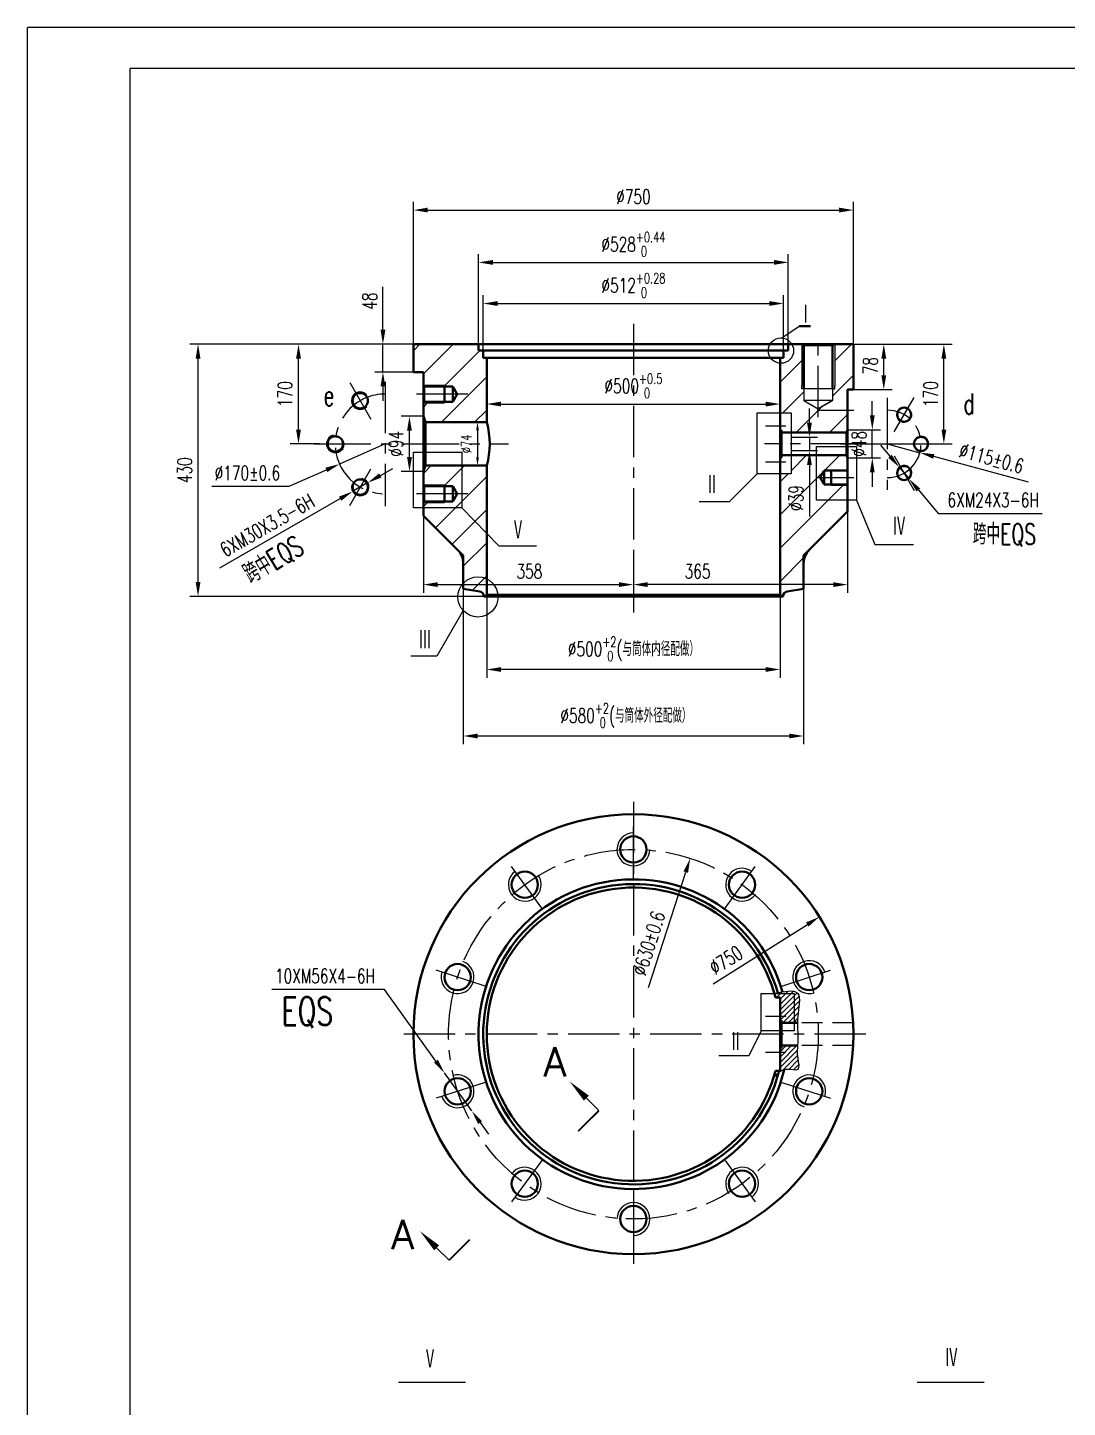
# Model space of a CAD drawing. Header units: millimetres. Extents: x -18 to 277, y -7 to 409.
# Drawn here: x -17.5 to 159.7, y 173.6 to 408.8 of the extents above; entities that cross this region are included whole.
import ezdxf
from ezdxf.enums import TextEntityAlignment as Align

# ---------------------------------------------------------------- set-up
doc = ezdxf.new("R2010")
doc.units = ezdxf.units.MM
doc.header["$LTSCALE"] = 7.000002
doc.linetypes.add('CENTER', pattern=[2, 1.25, -0.25, 0.25, -0.25])
doc.linetypes.add('DASHED', pattern=[0.75, 0.5, -0.25])
doc.layers.get('0').update_dxf_attribs({"lineweight": 40})
doc.layers.get('Defpoints').update_dxf_attribs({"lineweight": 40})
for name, color, linetype in [('11', 3, 'Continuous'), ('1轮廓实线层', 7, 'Continuous'), ('2细线层', 4, 'Continuous'), ('3中心线层', 1, 'CENTER'), ('4虚线层', 6, 'DASHED'), ('5剖面线层', 2, 'Continuous'), ('6', 3, 'Continuous'), ('6文字层', 3, 'Continuous'), ('7标注层', 4, 'Continuous'), ('8符号标注层', 4, 'Continuous'), ('图框层', 7, 'Continuous')]:
    doc.layers.add(name, color=color, linetype=linetype)
doc.styles.add('PC_TEXTSTYLE', font='romans.shx', dxfattribs={"width": 0.8, "bigfont": 'hzfs.shx'})
doc.styles.get("Standard").update_dxf_attribs({"font": 'txt.shx', "bigfont": 'hzfsdxt.shx'})
doc.styles.add('TH_GBDIM', font='romans.shx', dxfattribs={"width": 0.7, "bigfont": 'gbcbig.shx'})
doc.dimstyles.new('TH_GBDIM', dxfattribs={"dimscale": 0.7, "dimtxt": 3.5, "dimasz": 3.5, "dimexe": 2, "dimexo": 0, "dimgap": 1.5, "dimtad": 1, "dimlfac": 1, "dimdsep": 46, "dimtxsty": 'TH_GBDIM', "dimcen": 0, "dimclrd": 130, "dimclre": 130, "dimclrt": 3, "dimadec": 0, "dimazin": 2, "dimtfac": 0.714286, "dimtmove": 0, "dimatfit": 3, "dimfxl": 0, "dimtolj": 1, "dimtzin": 0, "dimlwd": -1, "dimlwe": -1, "dimarcsym": 0})

# ---------------------------------------------------------------- blocks, each defined once
blk = doc.blocks.new('*D120')
at = {"layer": '2细线层', "color": 130}
for p, q in [((115.75, 341.43), (115.75, 343.88)), ((112.69, 338.98), (117.15, 338.98)), ((115.75, 338.98), (115.75, 336.68)), ((112.69, 336.68), (117.15, 336.68)), ((115.75, 334.23), (115.75, 325.43))]:
    blk.add_line(p, q, dxfattribs=at)
for points in [[(115.34, 341.43), (116.16, 341.43), (115.75, 338.98)], [(115.34, 334.23), (116.16, 334.23), (115.75, 336.68)]]:
    blk.add_solid(points, dxfattribs=at)
at = {"layer": 'Defpoints', "color": 0}
for p in [(112.69, 338.98), (115.75, 338.98), (112.69, 336.68)]:
    blk.add_point(p, dxfattribs=at)
at = {"layer": '2细线层', "color": 3, "insert": (113.48, 328.61), "char_height": 2.45, "attachment_point": 5, "rotation": 90, "style": 'TH_GBDIM'}
blk.add_mtext('\\A1;%%c39{}{}', dxfattribs=at)
blk = doc.blocks.new('*D121')
at = {"layer": '2细线层', "color": 130}
for p, q in [((60.75, 344.63), (60.75, 343.22)), ((63.2, 344.62), (108.3, 344.62)), ((110.75, 344.63), (110.75, 343.22))]:
    blk.add_line(p, q, dxfattribs=at)
for points in [[(63.2, 345.03), (63.2, 344.21), (60.75, 344.62)], [(108.3, 345.03), (108.3, 344.21), (110.75, 344.62)]]:
    blk.add_solid(points, dxfattribs=at)
at = {"layer": 'Defpoints', "color": 0}
for p in [(60.75, 344.63), (110.75, 344.63), (110.75, 344.62)]:
    blk.add_point(p, dxfattribs=at)
at = {"layer": '2细线层', "color": 3, "insert": (85.75, 347.71), "char_height": 2.45, "attachment_point": 5, "style": 'TH_GBDIM'}
blk.add_mtext('\\A1;%%c500{\\H0.7143x;\\S+0.5^  0;}', dxfattribs=at)
blk = doc.blocks.new('*D122')
at = {"layer": '2细线层', "color": 130}
for p, q in [((48.25, 354.83), (10.15, 354.83)), ((11.55, 314.28), (11.55, 352.38)), ((60.75, 311.83), (10.15, 311.83))]:
    blk.add_line(p, q, dxfattribs=at)
for points in [[(11.14, 352.38), (11.96, 352.38), (11.55, 354.83)], [(11.14, 314.28), (11.96, 314.28), (11.55, 311.83)]]:
    blk.add_solid(points, dxfattribs=at)
at = {"layer": 'Defpoints', "color": 0}
for p in [(11.55, 354.83), (48.25, 354.83), (60.75, 311.83)]:
    blk.add_point(p, dxfattribs=at)
at = {"layer": '2细线层', "color": 3, "insert": (9.28, 333.33), "char_height": 2.45, "attachment_point": 5, "rotation": 90, "style": 'TH_GBDIM'}
blk.add_mtext('\\A1;430', dxfattribs=at)
blk = doc.blocks.new('*D123')
at = {"layer": '2细线层', "color": 130}
blk.add_line((88.33, 245.18), (94.67, 264.84), dxfattribs=at)
blk.add_solid([(94.29, 264.96), (95.06, 264.71), (95.43, 267.17)], dxfattribs=at)
at = {"layer": 'Defpoints', "color": 0}
for p in [(95.43, 267.17), (76.07, 207.21)]:
    blk.add_point(p, dxfattribs=at)
at = {"layer": '2细线层', "color": 3, "insert": (88.36, 252.67), "char_height": 2.45, "attachment_point": 5, "rotation": 72.1098, "style": 'TH_GBDIM'}
blk.add_mtext('\\A1;∅630%%P0.6{}{}', dxfattribs=at)
blk = doc.blocks.new('*D124')
at = {"layer": '2细线层', "color": 130}
blk.add_line((99.32, 245.76), (115.39, 255.9), dxfattribs=at)
blk.add_solid([(115.17, 256.25), (115.61, 255.56), (117.46, 257.21)], dxfattribs=at)
at = {"layer": 'Defpoints', "color": 0}
for p in [(117.46, 257.21), (54.04, 217.17)]:
    blk.add_point(p, dxfattribs=at)
at = {"layer": '2细线层', "color": 3, "insert": (101.51, 249.83), "char_height": 2.45, "attachment_point": 5, "rotation": 32.2659, "style": 'TH_GBDIM'}
blk.add_mtext('\\A1;∅750{}{}', dxfattribs=at)
blk = doc.blocks.new('*D125')
at = {"layer": '7标注层', "color": 130}
for p, q in [((56.31, 341.53), (60.58, 341.53)), ((59.18, 340.13), (59.18, 335.53)), ((56.31, 334.13), (60.58, 334.13))]:
    blk.add_line(p, q, dxfattribs=at)
for points in [[(58.94, 340.13), (59.41, 340.13), (59.18, 341.53)], [(58.94, 335.53), (59.41, 335.53), (59.18, 334.13)]]:
    blk.add_solid(points, dxfattribs=at)
at = {"layer": 'Defpoints', "color": 0}
for p in [(56.31, 341.53), (56.31, 334.13), (59.18, 334.13)]:
    blk.add_point(p, dxfattribs=at)
at = {"layer": '7标注层', "color": 3, "insert": (57.25, 337.83), "char_height": 1.75, "attachment_point": 5, "rotation": 90, "style": 'TH_GBDIM'}
blk.add_mtext('\\A1;%%c74{}{}', dxfattribs=at)
blk = doc.blocks.new('*D126')
at = {"layer": '2细线层', "color": 130}
for p, q in [((33.05, 354.83), (27.27, 354.83)), ((28.67, 340.28), (28.67, 352.38)), ((32.25, 337.83), (27.27, 337.83))]:
    blk.add_line(p, q, dxfattribs=at)
for points in [[(28.26, 352.38), (29.08, 352.38), (28.67, 354.83)], [(28.26, 340.28), (29.08, 340.28), (28.67, 337.83)]]:
    blk.add_solid(points, dxfattribs=at)
at = {"layer": 'Defpoints', "color": 0}
for p in [(28.67, 354.83), (33.05, 354.83), (32.25, 337.83)]:
    blk.add_point(p, dxfattribs=at)
at = {"layer": '2细线层', "color": 3, "insert": (26.39, 346.33), "char_height": 2.45, "attachment_point": 5, "rotation": 90, "style": 'TH_GBDIM'}
blk.add_mtext('\\A1;170', dxfattribs=at)
blk = doc.blocks.new('*D127')
at = {"layer": '2细线层', "color": 130}
for p, q in [((123.25, 354.83), (140.06, 354.83)), ((138.66, 340.28), (138.66, 352.38)), ((135.06, 337.83), (140.06, 337.83))]:
    blk.add_line(p, q, dxfattribs=at)
for points in [[(138.25, 352.38), (139.07, 352.38), (138.66, 354.83)], [(138.25, 340.28), (139.07, 340.28), (138.66, 337.83)]]:
    blk.add_solid(points, dxfattribs=at)
at = {"layer": 'Defpoints', "color": 0}
for p in [(123.25, 354.83), (138.66, 354.83), (135.06, 337.83)]:
    blk.add_point(p, dxfattribs=at)
at = {"layer": '2细线层', "color": 3, "insert": (136.39, 346.33), "char_height": 2.45, "attachment_point": 5, "rotation": 90, "style": 'TH_GBDIM'}
blk.add_mtext('\\A1;170', dxfattribs=at)
blk = doc.blocks.new('*D128')
at = {"layer": '2细线层', "color": 130}
for p, q in [((60.75, 312.09), (60.75, 297.97)), ((110.75, 311.83), (110.75, 297.97)), ((108.3, 299.37), (63.2, 299.37))]:
    blk.add_line(p, q, dxfattribs=at)
for points in [[(63.2, 299.78), (63.2, 298.96), (60.75, 299.37)], [(108.3, 299.78), (108.3, 298.96), (110.75, 299.37)]]:
    blk.add_solid(points, dxfattribs=at)
at = {"layer": 'Defpoints', "color": 0}
for p in [(60.75, 312.09), (110.75, 311.83), (60.75, 299.37)]:
    blk.add_point(p, dxfattribs=at)
at = {"layer": '2细线层', "color": 3, "insert": (85.75, 302.87), "char_height": 2.45, "attachment_point": 5, "style": 'TH_GBDIM'}
blk.add_mtext('\\A1;%%c500{}{\\H0.7143x;\\S+2^  0;}(与筒体内径配做）', dxfattribs=at)
blk = doc.blocks.new('*D129')
at = {"layer": '2细线层', "color": 130}
for p, q in [((56.75, 313.14), (56.75, 286.63)), ((114.75, 314.08), (114.75, 286.63)), ((112.3, 288.03), (59.2, 288.03))]:
    blk.add_line(p, q, dxfattribs=at)
for points in [[(59.2, 288.44), (59.2, 287.62), (56.75, 288.03)], [(112.3, 288.44), (112.3, 287.62), (114.75, 288.03)]]:
    blk.add_solid(points, dxfattribs=at)
at = {"layer": 'Defpoints', "color": 0}
for p in [(56.75, 313.14), (114.75, 314.08), (56.75, 288.03)]:
    blk.add_point(p, dxfattribs=at)
at = {"layer": '2细线层', "color": 3, "insert": (84.47, 291.52), "char_height": 2.45, "attachment_point": 5, "style": 'TH_GBDIM'}
blk.add_mtext('\\A1;%%c580{\\H0.71x;\\S+2^  0;}(与筒体外径配做）', dxfattribs=at)
blk = doc.blocks.new('*D130')
at = {"layer": '7标注层', "color": 130}
for p, q in [((43.3, 244.84), (24.12, 244.84)), ((52.1, 232.6), (43.3, 244.84)), ((58.2, 224.11), (53.53, 230.61)), ((59.63, 222.13), (61.06, 220.14))]:
    blk.add_line(p, q, dxfattribs=at)
for points in [[(52.43, 232.84), (51.76, 232.36), (53.53, 230.61)], [(59.96, 222.36), (59.29, 221.89), (58.2, 224.11)]]:
    blk.add_solid(points, dxfattribs=at)
at = {"layer": 'Defpoints', "color": 0}
for p in [(53.53, 230.61), (58.2, 224.11)]:
    blk.add_point(p, dxfattribs=at)
at = {"layer": '7标注层', "color": 3, "insert": (33.19, 247.11), "char_height": 2.45, "attachment_point": 5, "style": 'TH_GBDIM'}
blk.add_mtext('\\A1;10XM56X4-6H{}{}', dxfattribs=at)
blk = doc.blocks.new('*D147')
at = {"layer": '2细线层', "color": 130}
for p, q in [((60.15, 353.73), (60.15, 363.16)), ((111.35, 353.73), (111.35, 363.16)), ((62.6, 361.76), (108.9, 361.76))]:
    blk.add_line(p, q, dxfattribs=at)
for points in [[(62.6, 362.17), (62.6, 361.35), (60.15, 361.76)], [(108.9, 362.17), (108.9, 361.35), (111.35, 361.76)]]:
    blk.add_solid(points, dxfattribs=at)
at = {"layer": 'Defpoints', "color": 0}
for p in [(111.35, 361.76), (60.15, 353.73), (111.35, 353.73)]:
    blk.add_point(p, dxfattribs=at)
at = {"layer": '2细线层', "color": 3, "insert": (85.75, 364.85), "char_height": 2.45, "attachment_point": 5, "style": 'TH_GBDIM'}
blk.add_mtext('\\A1;\\A1;%%c512{\\H0.7143x;\\S+0.28^  0;}', dxfattribs=at)
blk = doc.blocks.new('*D148')
at = {"layer": '2细线层', "color": 130}
for p, q in [((59.35, 354.83), (59.35, 370.17)), ((112.15, 354.83), (112.15, 370.17)), ((61.8, 368.77), (109.7, 368.77))]:
    blk.add_line(p, q, dxfattribs=at)
for points in [[(61.8, 369.18), (61.8, 368.36), (59.35, 368.77)], [(109.7, 369.18), (109.7, 368.36), (112.15, 368.77)]]:
    blk.add_solid(points, dxfattribs=at)
at = {"layer": 'Defpoints', "color": 0}
for p in [(112.15, 368.77), (59.35, 354.83), (112.15, 354.83)]:
    blk.add_point(p, dxfattribs=at)
at = {"layer": '2细线层', "color": 3, "insert": (85.75, 371.86), "char_height": 2.45, "attachment_point": 5, "style": 'TH_GBDIM'}
blk.add_mtext('\\A1;\\A1;%%c528{\\H0.7143x;\\S+0.44^  0;}', dxfattribs=at)
blk = doc.blocks.new('*D149')
at = {"layer": '2细线层', "color": 130}
for p, q in [((48.25, 354.83), (48.25, 379.09)), ((123.25, 354.83), (123.25, 379.09)), ((50.7, 377.69), (120.8, 377.69))]:
    blk.add_line(p, q, dxfattribs=at)
for points in [[(50.7, 378.1), (50.7, 377.28), (48.25, 377.69)], [(120.8, 378.1), (120.8, 377.28), (123.25, 377.69)]]:
    blk.add_solid(points, dxfattribs=at)
at = {"layer": 'Defpoints', "color": 0}
for p in [(123.25, 377.69), (48.25, 354.83), (123.25, 354.83)]:
    blk.add_point(p, dxfattribs=at)
at = {"layer": '2细线层', "color": 3, "insert": (85.75, 379.97), "char_height": 2.45, "attachment_point": 5, "style": 'TH_GBDIM'}
blk.add_mtext('\\A1;%%c750{}{}', dxfattribs=at)
blk = doc.blocks.new('*D160')
at = {"layer": '7标注层', "color": 130}
for p, q in [((124.56, 354.83), (129.82, 354.83)), ((128.42, 349.53), (128.42, 352.38)), ((123.25, 347.08), (129.82, 347.08))]:
    blk.add_line(p, q, dxfattribs=at)
for points in [[(128.01, 352.38), (128.83, 352.38), (128.42, 354.83)], [(128.01, 349.53), (128.83, 349.53), (128.42, 347.08)]]:
    blk.add_solid(points, dxfattribs=at)
at = {"layer": 'Defpoints', "color": 0}
for p in [(124.56, 354.83), (128.42, 354.83), (123.25, 347.08)]:
    blk.add_point(p, dxfattribs=at)
at = {"layer": '7标注层', "color": 3, "insert": (126.14, 351.16), "char_height": 2.45, "attachment_point": 5, "rotation": 90, "style": 'TH_GBDIM'}
blk.add_mtext('\\A1;78{}{}', dxfattribs=at)
blk = doc.blocks.new('*D161')
at = {"layer": '7标注层', "color": 130}
for p, q in [((126.46, 342.68), (126.46, 345.13)), ((122.25, 340.23), (127.86, 340.23)), ((126.46, 335.43), (126.46, 340.23)), ((122.25, 335.43), (127.86, 335.43)), ((126.46, 332.98), (126.46, 330.53))]:
    blk.add_line(p, q, dxfattribs=at)
for points in [[(126.05, 342.68), (126.86, 342.68), (126.46, 340.23)], [(126.05, 332.98), (126.86, 332.98), (126.46, 335.43)]]:
    blk.add_solid(points, dxfattribs=at)
at = {"layer": 'Defpoints', "color": 0}
for p in [(122.25, 340.23), (126.46, 340.23), (122.25, 335.43)]:
    blk.add_point(p, dxfattribs=at)
at = {"layer": '7标注层', "color": 3, "insert": (124.18, 337.83), "char_height": 2.45, "attachment_point": 5, "rotation": 90, "style": 'TH_GBDIM'}
blk.add_mtext('\\A1;%%c48{}{}', dxfattribs=at)
blk = doc.blocks.new('*D164')
at = {"layer": '7标注层', "color": 130}
for p, q in [((49.95, 342.53), (46.18, 342.53)), ((47.58, 335.58), (47.58, 340.08)), ((49.95, 333.13), (46.18, 333.13))]:
    blk.add_line(p, q, dxfattribs=at)
for points in [[(47.17, 340.08), (47.99, 340.08), (47.58, 342.53)], [(47.17, 335.58), (47.99, 335.58), (47.58, 333.13)]]:
    blk.add_solid(points, dxfattribs=at)
at = {"layer": 'Defpoints', "color": 0}
for p in [(47.58, 342.53), (49.95, 342.53), (49.95, 333.13)]:
    blk.add_point(p, dxfattribs=at)
at = {"layer": '7标注层', "color": 3, "insert": (45.31, 337.83), "char_height": 2.45, "attachment_point": 5, "rotation": 90, "style": 'TH_GBDIM'}
blk.add_mtext('\\A1;%%c94{}{}', dxfattribs=at)
blk = doc.blocks.new('*D167')
at = {"layer": '7标注层', "color": 130}
for p, q in [((43.44, 337.83), (35.67, 334.39)), ((27.09, 330.6), (33.43, 333.4)), ((13.87, 330.6), (27.09, 330.6))]:
    blk.add_line(p, q, dxfattribs=at)
blk.add_solid([(33.26, 333.77), (33.59, 333.03), (35.67, 334.39)], dxfattribs=at)
at = {"layer": 'Defpoints', "color": 0}
for p in [(43.44, 337.83), (35.67, 334.39)]:
    blk.add_point(p, dxfattribs=at)
at = {"layer": '7标注层', "color": 3, "insert": (19.96, 332.87), "char_height": 2.45, "attachment_point": 5, "style": 'TH_GBDIM'}
blk.add_mtext('\\A1;%%c170%%P0.6{}{}', dxfattribs=at)
blk = doc.blocks.new('*D168')
at = {"layer": '7标注层', "color": 130}
for p, q in [((42.62, 332.44), (44.74, 333.66)), ((40.49, 331.22), (37.89, 329.72)), ((15.27, 316.68), (35.77, 328.5))]:
    blk.add_line(p, q, dxfattribs=at)
for points in [[(42.41, 332.8), (42.82, 332.09), (40.49, 331.22)], [(35.57, 328.85), (35.97, 328.14), (37.89, 329.72)]]:
    blk.add_solid(points, dxfattribs=at)
at = {"layer": 'Defpoints', "color": 0}
for p in [(37.89, 329.72), (40.49, 331.22)]:
    blk.add_point(p, dxfattribs=at)
at = {"layer": '7标注层', "color": 3, "insert": (23.32, 323.95), "char_height": 2.45, "attachment_point": 5, "rotation": 29.9563, "style": 'TH_GBDIM'}
blk.add_mtext('\\A1;6XM30X3.5-6H{}{}', dxfattribs=at)
blk = doc.blocks.new('*D169')
at = {"layer": '7标注层', "color": 130}
for p, q in [((129.02, 337.83), (134.57, 336.33)), ((153.07, 331.33), (136.93, 335.69))]:
    blk.add_line(p, q, dxfattribs=at)
blk.add_solid([(137.04, 336.08), (136.83, 335.3), (134.57, 336.33)], dxfattribs=at)
at = {"layer": 'Defpoints', "color": 0}
for p in [(129.02, 337.83), (134.57, 336.33)]:
    blk.add_point(p, dxfattribs=at)
at = {"layer": '7标注层', "color": 3, "insert": (146.78, 335.38), "char_height": 2.45, "attachment_point": 5, "rotation": 344.8674, "style": 'TH_GBDIM'}
blk.add_mtext('\\A1;%%c115%%P0.6{}{}', dxfattribs=at)
blk = doc.blocks.new('*D170')
at = {"layer": '7标注层', "color": 130}
for p, q in [((129.48, 335.72), (127.9, 337.6)), ((131.06, 333.85), (132.73, 331.86)), ((134.31, 329.98), (137.69, 325.96)), ((137.69, 325.96), (155.4, 325.96))]:
    blk.add_line(p, q, dxfattribs=at)
for points in [[(129.79, 335.98), (129.17, 335.46), (131.06, 333.85)], [(134.62, 330.24), (133.99, 329.72), (132.73, 331.86)]]:
    blk.add_solid(points, dxfattribs=at)
at = {"layer": 'Defpoints', "color": 0}
for p in [(131.06, 333.85), (132.73, 331.86)]:
    blk.add_point(p, dxfattribs=at)
at = {"layer": '7标注层', "color": 3, "insert": (147.07, 328.24), "char_height": 2.45, "attachment_point": 5, "style": 'TH_GBDIM'}
blk.add_mtext('\\A1;6XM24X3-6H{}{}', dxfattribs=at)
blk = doc.blocks.new('*D171')
at = {"layer": '7标注层', "color": 130}
for p, q in [((49.95, 325.58), (49.95, 312.44)), ((85.75, 319.79), (85.75, 312.44)), ((52.4, 313.84), (83.3, 313.84))]:
    blk.add_line(p, q, dxfattribs=at)
for points in [[(52.4, 314.25), (52.4, 313.43), (49.95, 313.84)], [(83.3, 314.25), (83.3, 313.43), (85.75, 313.84)]]:
    blk.add_solid(points, dxfattribs=at)
at = {"layer": 'Defpoints', "color": 0}
for p in [(49.95, 325.58), (85.75, 319.79), (85.75, 313.84)]:
    blk.add_point(p, dxfattribs=at)
at = {"layer": '7标注层', "color": 3, "insert": (68.02, 316.11), "char_height": 2.45, "attachment_point": 5, "style": 'TH_GBDIM'}
blk.add_mtext('\\A1;358{}{}', dxfattribs=at)
blk = doc.blocks.new('*D172')
at = {"layer": '7标注层', "color": 130}
for p, q in [((122.25, 326.28), (122.25, 312.44)), ((85.75, 319.79), (85.75, 312.44)), ((119.8, 313.84), (88.2, 313.84))]:
    blk.add_line(p, q, dxfattribs=at)
for points in [[(88.2, 314.25), (88.2, 313.43), (85.75, 313.84)], [(119.8, 314.25), (119.8, 313.43), (122.25, 313.84)]]:
    blk.add_solid(points, dxfattribs=at)
at = {"layer": 'Defpoints', "color": 0}
for p in [(122.25, 326.28), (85.75, 319.79), (85.75, 313.84)]:
    blk.add_point(p, dxfattribs=at)
at = {"layer": '7标注层', "color": 3, "insert": (96.68, 316.11), "char_height": 2.45, "attachment_point": 5, "style": 'TH_GBDIM'}
blk.add_mtext('\\A1;365{}{}', dxfattribs=at)
blk = doc.blocks.new('*D173')
at = {"layer": '7标注层', "color": 130}
for p, q in [((43.06, 357.28), (43.06, 364.61)), ((46.71, 354.83), (41.66, 354.83)), ((43.06, 350.08), (43.06, 354.83)), ((48.25, 350.08), (41.66, 350.08)), ((43.06, 347.63), (43.06, 345.18))]:
    blk.add_line(p, q, dxfattribs=at)
for points in [[(42.65, 357.28), (43.47, 357.28), (43.06, 354.83)], [(42.65, 347.63), (43.47, 347.63), (43.06, 350.08)]]:
    blk.add_solid(points, dxfattribs=at)
at = {"layer": 'Defpoints', "color": 0}
for p in [(43.06, 354.83), (46.71, 354.83), (48.25, 350.08)]:
    blk.add_point(p, dxfattribs=at)
at = {"layer": '7标注层', "color": 3, "insert": (40.79, 362.17), "char_height": 2.45, "attachment_point": 5, "rotation": 90, "style": 'TH_GBDIM'}
blk.add_mtext('\\A1;48{}{}', dxfattribs=at)

msp = doc.modelspace()

# ---------------------------------------------------------------- hatches: boundary and pattern name
at = {"layer": '5剖面线层'}
h = msp.add_hatch(dxfattribs=at)
h.set_pattern_fill('_USER', color=256, scale=4, angle=45, style=0, pattern_type=0)
h.set_pattern_definition([(45, (0, 0), (-2.828427, 2.828427), [])])
h.paths.add_polyline_path([(119.7045, 345.2301), (117.2509, 343.8135), (117.2509, 343.5801), (122.2509, 343.5801), (122.2509, 347.0801), (123.2509, 347.0801), (123.2509, 354.8301), (120.2401, 354.8301), (120.0509, 354.7612), (120.0509, 347.7414), (120.0509, 347.2301), (119.7045, 347.2301)])
h.paths.add_polyline_path([(114.7973, 347.2301), (114.4509, 347.2301), (114.4509, 347.7414), (114.4509, 354.7612), (114.2618, 354.8301), (112.7505, 354.8301, -0.13441462), (113.0516, 353.7301, -0.43350885), (110.7509, 351.5752), (110.7509, 343.1327), (112.6103, 343.1327), (112.6103, 339.7801), (122.0871, 339.7801), (122.2509, 340.2301), (122.2509, 343.5801), (117.2509, 343.5801), (117.2509, 343.8135), (114.7973, 345.2301)])
h.paths.add_polyline_path([(122.2509, 326.2801), (122.2509, 330.7801), (119.4509, 330.7801), (119.4509, 330.8801), (118.2509, 330.8801), (117.5581, 332.0801), (118.2509, 333.2801), (119.4509, 333.2801), (119.4509, 333.3801), (122.2509, 333.3801), (122.2509, 335.4301), (122.0871, 335.8801), (112.6103, 335.8801), (112.6103, 332.7426), (110.7509, 332.7426), (110.7509, 314.8224, -0.32889283), (114.7509, 314.081), (114.7509, 318.7801)])
h.paths.add_polyline_path([(114.7509, 313.1422), (114.7509, 314.081, 0.32889283), (110.7509, 314.8224), (110.7509, 312.0856), (111.1159, 311.8301), (111.2428, 311.8301, -0.36397023), (111.9259, 312.6441)])
h.paths.add_polyline_path([(60.7509, 341.5301), (60.7509, 352.4801), (60.1509, 352.4801), (60.1509, 353.7301), (59.3509, 353.7301), (59.3509, 354.8301), (48.2509, 354.8301), (48.2509, 350.0801), (49.9509, 350.0801), (49.9509, 347.8301), (53.5509, 347.8301), (53.5509, 347.6401), (54.9509, 347.6401), (55.7073, 346.3301), (54.9509, 345.0201), (53.5509, 345.0201), (53.5509, 344.8301), (49.9509, 344.8301), (49.9509, 342.5301), (50.3149, 341.5301)])
h.paths.add_polyline_path([(60.7509, 334.1301), (50.3149, 334.1301), (49.9509, 333.1301), (49.9509, 330.8301), (53.5509, 330.8301), (53.5509, 330.6401), (54.9509, 330.6401), (55.7073, 329.3301), (54.9509, 328.0201), (53.5509, 328.0201), (53.5509, 327.8301), (49.9509, 327.8301), (49.9509, 325.5801), (56.7509, 318.7801), (56.7509, 313.1422), (59.576, 312.6441, -0.36397023), (60.259, 311.8301), (60.386, 311.8301), (60.7509, 312.0856)])
h.paths.add_polyline_path([(111.6378, 325.8709), (111.6378, 331.3426), (115.3128, 331.3426), (115.3128, 325.8709)], flags=24)
h = msp.add_hatch(dxfattribs=at)
h.set_pattern_fill('ANSI31', color=256, scale=0.2, style=0)
h.set_pattern_definition([(45, (0, 19.2672), (-0.4490128, 0.4490128), [])])
edge = h.paths.add_edge_path()
edge.add_spline(control_points=[(113.7069, 239.1418), (113.7063, 239.4905), (113.7615, 241.1821), (114.811, 245.2317), (111.4583, 244.5085), (109.765, 244.1433)], knot_values=[0, 0, 0, 0, 1.05504246, 4.96365539, 8.95217644, 8.95217644, 8.95217644, 8.95217644], degree=3, periodic=0)
edge.add_arc((85.7509, 237.1918), 25, 14.477512, 16.144386, ccw=False)
edge.add_line((109.9571, 243.4418), (110.7509, 243.4418))
edge.add_line((110.7509, 243.4418), (110.7509, 239.5501))
edge.add_line((110.7509, 239.5501), (110.9798, 239.5501))
edge.add_line((110.9798, 239.5501), (110.9798, 239.3667))
edge.add_line((110.9798, 239.3667), (110.9798, 239.1418))
edge.add_line((110.9798, 239.1418), (113.7069, 239.1418))
edge = h.paths.add_edge_path()
edge.add_line((110.9798, 235.2418), (110.9798, 235.0169))
edge.add_line((110.9798, 235.0169), (110.9798, 234.8335))
edge.add_line((110.9798, 234.8335), (110.7509, 234.8335))
edge.add_line((110.7509, 234.8335), (110.7509, 230.9418))
edge.add_line((110.7509, 230.9418), (109.9571, 230.9418))
edge.add_arc((85.7509, 237.1918), 25, 342.781138, 345.522488, ccw=False)
edge.add_spline(control_points=[(109.6305, 229.7912), (110.3124, 230.4883), (111.4168, 231.6171), (114.2837, 230.6676), (113.5937, 233.3235), (113.6798, 234.5587), (113.7236, 235.2418)], knot_values=[12.91667428, 12.91667428, 12.91667428, 12.91667428, 15.69760197, 17.42010142, 19.26229448, 21.44017168, 21.44017168, 21.44017168, 21.44017168], degree=3, periodic=0)
edge.add_line((113.7236, 235.2418), (110.9798, 235.2418))

# ---------------------------------------------------------------- linework, layer by layer
for p, q in [((114.002, 357.9124), (115.9233, 357.9124)), ((48.2509, 354.8301), (112.1509, 354.8301)), ((48.2509, 350.0801), (48.2509, 354.8301)), ((59.3509, 353.7301), (59.3509, 354.8301)), ((59.3509, 353.7301), (60.1509, 353.7301)), ((60.1509, 352.4801), (60.1509, 353.7301)), ((112.1509, 353.7301), (60.1509, 353.7301)), ((111.3509, 352.4801), (111.3509, 353.7301)), ((112.1509, 353.7301), (112.1509, 354.8301)), ((119.9617, 354.8301), (112.1509, 354.8301)), ((114.7973, 354.6351), (114.2618, 354.8301)), ((114.7973, 347.395), (114.7973, 354.6351)), ((114.7973, 354.6351), (117.2509, 354.6351)), ((119.7045, 354.6351), (117.2509, 354.6351)), ((119.7045, 354.6351), (120.2401, 354.8301)), ((119.7045, 347.395), (119.7045, 354.6351)), ((123.2509, 354.8301), (119.9617, 354.8301)), ((123.2509, 347.0801), (123.2509, 354.8301)), ((60.1509, 352.4801), (85.7509, 352.4801)), ((60.7509, 341.5301), (60.7509, 352.4801)), ((111.3509, 352.4801), (85.7509, 352.4801)), ((110.7509, 337.8301), (110.7509, 352.4801)), ((49.9509, 350.0801), (48.2509, 350.0801)), ((49.9509, 325.5801), (49.9509, 350.0801)), ((50.1009, 347.6401), (49.9509, 347.7901)), ((50.1009, 347.6401), (50.1009, 346.3301)), ((50.1009, 347.6401), (54.9509, 347.6401)), ((50.1009, 345.0201), (50.1009, 346.3301)), ((53.5509, 347.8301), (53.5509, 346.3301)), ((53.5509, 344.8301), (53.5509, 346.3301)), ((54.9509, 347.6401), (55.7073, 346.3301)), ((54.9509, 347.6401), (54.9509, 346.3301)), ((54.9509, 345.0201), (54.9509, 346.3301)), ((54.9509, 345.0201), (55.7073, 346.3301)), ((60.7509, 341.5301), (60.7509, 347.8883)), ((123.2509, 347.0801), (122.2509, 347.0801)), ((122.2509, 326.2801), (122.2509, 347.0801)), ((50.1009, 345.0201), (49.9509, 344.8701)), ((50.1009, 345.0201), (54.9509, 345.0201)), ((49.9509, 342.5301), (50.3149, 341.5301)), ((50.3149, 341.5301), (60.7509, 341.5301)), ((50.3149, 341.5301), (50.3149, 334.1301)), ((110.9798, 340.1884), (110.7509, 340.1884)), ((110.9798, 340.0049), (110.9798, 340.1884)), ((110.9798, 340.0049), (110.9798, 337.8301)), ((122.0871, 339.7801), (110.9798, 339.7801)), ((122.0871, 339.7801), (122.2509, 340.2301)), ((122.0871, 335.8801), (122.0871, 339.7801)), ((110.7509, 337.8301), (110.7509, 311.8301)), ((110.9798, 335.6552), (110.9798, 337.8301)), ((110.9798, 335.6552), (110.9798, 337.8301)), ((50.3149, 334.1301), (49.9509, 333.1301)), ((50.3149, 334.1301), (60.7509, 334.1301)), ((60.7509, 334.1301), (60.7509, 312.0856)), ((110.9798, 335.4718), (110.7509, 335.4718)), ((122.0871, 335.8801), (110.9798, 335.8801)), ((110.9798, 335.6552), (110.9798, 335.4718)), ((122.2509, 335.4301), (122.0871, 335.8801)), ((118.2509, 333.2801), (117.5581, 332.0801)), ((118.2509, 330.8801), (117.5581, 332.0801)), ((118.2509, 333.2801), (118.2509, 332.0801)), ((118.2509, 333.2801), (122.2509, 333.2801)), ((118.2509, 330.8801), (118.2509, 332.0801)), ((119.4509, 333.3801), (119.4509, 332.0801)), ((119.4509, 330.7801), (119.4509, 332.0801)), ((50.1009, 330.6401), (49.9509, 330.7901)), ((50.1009, 330.6401), (50.1009, 329.3301)), ((50.1009, 330.6401), (54.9509, 330.6401)), ((50.1009, 328.0201), (50.1009, 329.3301)), ((53.5509, 330.8301), (53.5509, 329.3301)), ((53.5509, 327.8301), (53.5509, 329.3301)), ((54.9509, 330.6401), (55.7073, 329.3301)), ((54.9509, 330.6401), (54.9509, 329.3301)), ((54.9509, 328.0201), (54.9509, 329.3301)), ((54.9509, 328.0201), (55.7073, 329.3301)), ((118.2509, 330.8801), (122.2509, 330.8801)), ((50.1009, 328.0201), (49.9509, 327.8701)), ((50.1009, 328.0201), (54.9509, 328.0201)), ((49.9509, 325.5801), (56.7509, 318.7801)), ((122.2509, 326.2801), (114.7509, 318.7801)), ((56.7509, 318.7801), (56.7509, 313.1422)), ((114.7509, 318.7801), (114.7509, 313.1422)), ((56.7509, 313.1422), (59.576, 312.6441)), ((114.7509, 313.1422), (111.9259, 312.6441)), ((60.259, 311.8301), (111.1509, 311.8301)), ((60.3509, 311.8301), (60.7509, 311.8301)), ((60.386, 311.8301), (60.7509, 312.0856)), ((60.7509, 312.0856), (85.7509, 312.0856)), ((110.7509, 312.0856), (85.7509, 312.0856)), ((111.1159, 311.8301), (110.7509, 312.0856)), ((111.2428, 311.8301), (110.7509, 311.8301)), ((110.7509, 243.4418), (109.9571, 243.4418)), ((110.7509, 230.9418), (110.7509, 243.4418)), ((110.9798, 239.5501), (110.7509, 239.5501)), ((110.9798, 239.3667), (110.9798, 239.5501)), ((110.9798, 239.3667), (110.9798, 237.1918)), ((113.7069, 239.1418), (110.9798, 239.1418)), ((110.9798, 235.0169), (110.9798, 237.1918)), ((110.9798, 235.0169), (110.9798, 237.1918)), ((113.7236, 235.2418), (110.9798, 235.2418)), ((110.9798, 234.8335), (110.7509, 234.8335)), ((110.9798, 235.0169), (110.9798, 234.8335)), ((110.7509, 230.9418), (109.9571, 230.9418))]:
    msp.add_line(p, q)
for centre, radius in [((39.1929, 345.1913), 1.31), ((131.8927, 342.8097), 1.2), ((34.9429, 337.8301), 1.31), ((134.7677, 337.8301), 1.2), ((131.8927, 332.8504), 1.2), ((39.1929, 330.4688), 1.31), ((85.7509, 237.1918), 37.5), ((85.7509, 268.6918), 2.24), ((67.2357, 262.6758), 2.24), ((104.2662, 262.6758), 2.24), ((55.7927, 246.9258), 2.24), ((115.7092, 246.9258), 2.24), ((55.7927, 227.4578), 2.24), ((115.7092, 227.4578), 2.24), ((67.2357, 211.7078), 2.24), ((104.2662, 211.7078), 2.24), ((85.7509, 205.6918), 2.24)]:
    msp.add_circle(centre, radius)
for centre, radius, start, end in [((47.3688, 337.8301), 13.8842, 344.544487, 15.455513), ((53.5509, 317.4546), 3.2, 360, 45), ((117.9509, 317.4546), 3.2, 135, 180), ((59.4325, 311.8301), 0.8266, 0, 80), ((112.0694, 311.8301), 0.8266, 100, 180), ((85.7509, 237.1918), 26.4, 15.895189, 346.681073), ((85.7509, 237.1918), 25.6, 16.048184, 345.06856), ((85.7509, 237.1918), 25, 14.477512, 345.522488)]:
    msp.add_arc(centre, radius, start, end)
at = {"layer": '1轮廓实线层'}
for p, q in [((114.5402, 354.8301), (114.4509, 354.8301)), ((119.9617, 354.8301), (122.5009, 354.8301)), ((119.9617, 354.8301), (120.0509, 354.8301)), ((119.9617, 354.8301), (120.0509, 354.8301)), ((119.5509, 347.2301), (114.4509, 347.2301)), ((114.7973, 347.395), (114.7973, 345.2301)), ((119.5509, 347.2301), (120.0509, 347.2301)), ((119.7045, 347.395), (119.7045, 345.2301)), ((114.7973, 345.2301), (117.2509, 343.8135)), ((119.5509, 345.2301), (114.7973, 345.2301)), ((114.9509, 345.1414), (116.5098, 344.2414)), ((119.7045, 345.2301), (117.2509, 343.8135)), ((119.5509, 345.1414), (117.2509, 343.8135)), ((119.5509, 345.2301), (119.7045, 345.2301))]:
    msp.add_line(p, q, dxfattribs=at)
at = {"layer": '2细线层'}
for p, q in [((-17.5, -7), (-17.5, 408.8001)), ((276.5001, 408.8001), (-17.5, 408.8001)), ((114.4509, 354.7612), (114.4509, 347.7414)), ((120.0509, 354.7612), (120.0509, 347.7414)), ((49.9509, 347.8301), (53.5509, 347.8301)), ((114.4509, 347.2301), (114.4509, 347.7414)), ((120.0509, 347.2301), (120.0509, 347.7414)), ((49.9509, 344.8301), (53.5509, 344.8301)), ((106.8536, 332.7426), (102.0433, 327.9322)), ((119.4509, 333.3801), (122.2509, 333.3801)), ((49.9509, 330.8301), (53.5509, 330.8301)), ((119.4509, 330.7801), (122.2509, 330.7801)), ((49.9509, 327.8301), (53.5509, 327.8301)), ((102.0433, 327.9322), (96.9339, 327.9322)), ((123.7874, 328.2391), (126.9105, 320.6953)), ((56.5191, 326.9541), (62.8235, 320.4417)), ((62.8235, 320.4417), (69.2181, 320.4417)), ((126.9105, 320.6953), (133.4776, 320.6953)), ((56.7509, 309.3992), (52.2576, 301.6164)), ((52.2576, 301.6164), (47.8169, 301.6164)), ((107.4957, 237.7841), (105.4091, 233.5062)), ((105.4091, 233.5062), (100.2998, 233.5062))]:
    msp.add_line(p, q, dxfattribs=at)
for points in [[(106.8536, 343.1327), (112.6103, 343.1327), (112.6103, 332.7426), (106.8536, 332.7426)], [(48.2631, 336.4022), (56.5191, 336.4022), (56.5191, 326.9541), (48.2631, 326.9541)], [(116.9549, 337.3718), (123.7874, 337.3718), (123.7874, 328.2391), (116.9549, 328.2391)], [(107.4957, 244.1302), (113.1349, 244.1302), (113.1349, 237.7841), (107.4957, 237.7841)]]:
    msp.add_lwpolyline(points, close=True, dxfattribs=at)
for centre, radius, start, end in [((39.1929, 345.1913), 1.5, 43.231933, 318.559244), ((131.8927, 342.8097), 1.3, 71.007877, 8.640023), ((34.9429, 337.8301), 1.5, 103.231933, 18.559244), ((134.7677, 337.8301), 1.3, 11.007877, 308.640023), ((131.8927, 332.8504), 1.3, 311.007877, 248.640023), ((39.1929, 330.4688), 1.5, 163.231933, 78.559244), ((85.7509, 268.6986), 2.8, 90, 359.860223), ((67.2317, 262.6813), 2.8, 126, 35.860223), ((104.2702, 262.6813), 2.8, 54, 323.860223), ((55.7862, 246.9279), 2.8, 162, 71.860223), ((115.7157, 246.9279), 2.8, 18, 287.860223), ((55.7862, 227.4556), 2.8, 198, 107.860223), ((115.7157, 227.4556), 2.8, 342, 251.860223), ((67.2317, 211.7022), 2.8, 234, 143.860223), ((104.2702, 211.7022), 2.8, 306, 215.860223), ((85.7509, 205.685), 2.8, 270, 179.860223)]:
    msp.add_arc(centre, radius, start, end, dxfattribs=at)
msp.add_spline([(109.765, 244.1433), (113.7536, 244.1433), (113.7536, 240.2346), (113.7536, 237.6073), (113.7536, 235.7651), (113.7536, 233.0372), (113.7536, 231.195), (112.0311, 231.195), (109.6305, 229.7912)], degree=3, dxfattribs=at)
at = {"layer": '3中心线层'}
for p, q in [((85.7509, 358.2952), (85.7509, 309.0957)), ((117.2509, 342.3833), (117.2509, 355.9678)), ((37.3929, 348.309), (40.9929, 342.0736)), ((43.4429, 348.4301), (43.4429, 327.2301)), ((57.5275, 346.3301), (47.8478, 346.3301)), ((117.0787, 343.5801), (123.335, 343.5801)), ((129.0177, 345.6801), (129.0177, 329.9801)), ((130.1927, 339.8652), (133.5927, 345.7542)), ((108.268, 340.901), (111.75, 340.901)), ((31.3429, 337.8301), (38.5429, 337.8301)), ((32.2452, 337.8301), (54.0429, 337.8301)), ((47.3125, 337.8301), (64.435, 337.8301)), ((124.7219, 337.8301), (108.1096, 337.8301)), ((124.988, 337.8301), (118.188, 337.8301)), ((120.9218, 337.8301), (136.6218, 337.8301)), ((129.688, 337.8301), (136.488, 337.8301)), ((108.268, 334.7591), (111.75, 334.7591)), ((108.268, 334.7591), (111.75, 334.7591)), ((130.1927, 335.7949), (133.5927, 329.9059)), ((37.3929, 327.3511), (40.9929, 333.5865)), ((117.0787, 332.0801), (123.335, 332.0801)), ((57.5275, 329.3301), (47.8478, 329.3301)), ((85.7509, 276.7918), (85.7509, 197.5918)), ((85.7509, 263.7843), (85.7509, 273.5993)), ((70.1202, 258.7056), (64.3512, 266.6461)), ((101.3816, 258.7056), (107.1507, 266.6461)), ((60.4599, 245.4093), (51.1254, 248.4423)), ((111.0419, 245.4093), (120.3765, 248.4423)), ((108.268, 240.2627), (111.75, 240.2627)), ((125.3509, 237.1918), (46.1509, 237.1918)), ((108.268, 234.1208), (111.75, 234.1208)), ((108.268, 234.1208), (111.75, 234.1208)), ((60.4599, 228.9742), (51.1254, 225.9413)), ((111.0419, 228.9742), (120.3765, 225.9413)), ((70.1202, 215.678), (64.3512, 207.7375)), ((101.3816, 215.678), (107.1507, 207.7375)), ((85.7509, 210.5993), (85.7509, 200.7843))]:
    msp.add_line(p, q, dxfattribs=at)
msp.add_circle((85.7509, 237.1918), 31.5, dxfattribs=at)
for centre, radius, start, end in [((43.4429, 337.8301), 8.5, 90, 270), ((129.0177, 337.8301), 5.75, 270, 90)]:
    msp.add_arc(centre, radius, start, end, dxfattribs=at)
at = {"layer": '4虚线层'}
for p, q in [((123.2002, 239.1418), (113.9876, 239.1418)), ((123.2002, 235.2418), (113.9427, 235.2418))]:
    msp.add_line(p, q, dxfattribs=at)
at = {"layer": '6'}
for p, q in [((79.8554, 224.1719), (77.7341, 226.2932)), ((54.3352, 198.6517), (52.2139, 200.773))]:
    msp.add_line(p, q, dxfattribs=at)
for points in [[(77.7341, 226.2932, 1.2, 0, 0), (74.9057, 229.1216, 0, 0, 0)], [(52.2139, 200.773, 1.2, 0, 0), (49.3855, 203.6014, 0, 0, 0)]]:
    msp.add_lwpolyline(points, format="xyseb", dxfattribs=at)
at = {"layer": '6', "const_width": 0.3}
for points in [[(79.8554, 224.1719), (76.3199, 220.6364)], [(54.3352, 198.6517), (57.8708, 202.1872)]]:
    msp.add_lwpolyline(points, dxfattribs=at)
at = {"layer": '6文字层'}
msp.add_line((111.064, 355.8827), (114.002, 357.9124), dxfattribs=at)
for centre, radius in [((110.8921, 353.7301), 2.1595), ((59.2535, 311.7401), 3.4268)]:
    msp.add_circle(centre, radius, dxfattribs=at)
at = {"layer": '8符号标注层', "color": 7}
for p, q in [((57.1422, 177.8368), (45.7005, 177.8368)), ((145.5408, 177.8368), (134.0992, 177.8368))]:
    msp.add_line(p, q, dxfattribs=at)
at = {"layer": '图框层'}
for p in [(0, 0), (269.5001, 401.8001)]:
    msp.add_line(p, (0, 401.8001), dxfattribs=at)

# ---------------------------------------------------------------- texts
at = {"layer": '11', "width": 0.7}
msp.add_text('EQS', height=4.8, dxfattribs=at).set_placement((30.1832, 240.8945), align=Align.MIDDLE)
at = {"layer": '6'}
for p in [(72.3767, 232.4744), (46.4235, 203.0438)]:
    msp.add_text('A', height=5, dxfattribs=at).set_placement(p, align=Align.MIDDLE)
at = {"layer": '6文字层', "style": 'PC_TEXTSTYLE', "width": 0.667}
for s, p in [('Ⅰ', (113.9543, 358.162)), ('e', (32.9518, 344.3405)), ('d', (141.9786, 342.9114)), ('Ⅱ', (97.9812, 329.1332)), ('Ⅴ', (64.916, 321.3708)), ('Ⅳ', (129.8559, 322.002)), ('跨中EQS', (143.5894, 320.6992)), ('Ⅲ', (49.0607, 302.6661)), ('Ⅱ', (101.9971, 234.1692)), ('Ⅳ', (138.7586, 180.288)), ('Ⅴ', (49.9204, 180.066))]:
    msp.add_text(s, height=3.5, dxfattribs=at).set_placement(p)
msp.add_text('跨中EQS', height=3.5, rotation=30.702718, dxfattribs=at).set_placement((20.6023, 313.8277))

# ---------------------------------------------------------------- dimensions: what is measured, and where the dimension line sits
at = {"layer": '2细线层'}
for base, p1, p2, text, picture, middle in [((123.2509, 377.6928), (48.2509, 354.8301), (123.2509, 354.8301), '%%c<>{}{}', '*D149', (85.7509, 379.9678)), ((112.1509, 368.7713), (59.3509, 354.8301), (112.1509, 354.8301), '\\A1;%%c528{\\H0.7143x;\\S+0.44^  0;}', '*D148', (85.7509, 371.863)), ((111.3509, 361.7583), (60.1509, 353.7301), (111.3509, 353.7301), '\\A1;%%c512{\\H0.7143x;\\S+0.28^  0;}', '*D147', (85.7509, 364.85))]:
    dim = msp.add_linear_dim(base=base, p1=p1, p2=p2, text=text, dimstyle='TH_GBDIM', override={"dimgap": 1.5, "dimtad": 1, "dimjust": 0, "dimdec": 2, "dimlfac": 10, "dimse1": 0, "dimse2": 0, "dimsd1": 0, "dimsd2": 0}, dxfattribs=at)
    dim.commit()
    dim.dimension.update_dxf_attribs({"geometry": picture, "text_midpoint": middle})
for base, p1, p2, picture, middle in [((11.5504, 354.8301), (60.7509, 311.8301), (48.2509, 354.8301), '*D122', (11.5504, 333.3301)), ((28.67, 354.8301), (32.2452, 337.8301), (33.0478, 354.8301), '*D126', (28.67, 346.3301)), ((138.6615, 354.8301), (135.0594, 337.8301), (123.2509, 354.8301), '*D127', (138.6615, 346.3301))]:
    dim = msp.add_linear_dim(base=base, p1=p1, p2=p2, angle=90, dimstyle='TH_GBDIM', override={"dimlfac": 10}, dxfattribs=at)
    dim.commit()
    dim.dimension.update_dxf_attribs({"geometry": picture, "text_midpoint": middle, "dimtype": 160})
for base, p1, p2, angle, text, override, picture, middle in [((110.7509, 344.6215), (60.7509, 344.6297), (110.7509, 344.6297), 180, '%%c500{\\H0.7143x;\\S+0.5^  0;}', {"dimlfac": 10}, '*D121', (85.7509, 344.6215)), ((115.7503, 338.9801), (112.6864, 336.6801), (112.6864, 338.9801), 90, '%%c39{}{}', {"dimgap": 1.5, "dimtad": 1, "dimjust": 0, "dimdec": 0, "dimlfac": 10, "dimse1": 0, "dimse2": 0, "dimsd1": 0, "dimsd2": 0}, '*D120', (115.7503, 328.6067)), ((56.7509, 288.0277), (114.7509, 314.081), (56.7509, 313.1422), 180, '%%c<>{\\H0.71x;\\S+2^  0;}(与筒体外径配做）', {"dimlfac": 10}, '*D129', (84.4658, 288.0277))]:
    dim = msp.add_linear_dim(base=base, p1=p1, p2=p2, angle=angle, text=text, dimstyle='TH_GBDIM', override=override, dxfattribs=at)
    dim.commit()
    dim.dimension.update_dxf_attribs({"geometry": picture, "text_midpoint": middle, "dimtype": 160})
dim = msp.add_linear_dim(base=(60.7509, 299.3701), p1=(110.7509, 311.8301), p2=(60.7509, 312.0856), angle=180, text='%%c<>{}{\\H0.7143x;\\S+2^  0;}(与筒体内径配做）', dimstyle='TH_GBDIM', override={"dimlfac": 10}, dxfattribs=at)
dim.commit()
dim.dimension.update_dxf_attribs({"geometry": '*D128', "text_midpoint": (85.7509, 302.8701)})
for p1, p2, text, picture, middle in [((76.0743, 207.2149), (95.4276, 267.1687), '<>%%P0.6{}{}', '*D123', (90.5227, 251.974)), ((54.0417, 217.1724), (117.4602, 257.2111), '<>{}{}', '*D124', (102.724, 247.9076))]:
    dim = msp.add_diameter_dim_2p(p1=p1, p2=p2, text=text, dimstyle='TH_GBDIM', override={"dimlfac": 10}, dxfattribs=at)
    dim.commit()
    dim.dimension.update_dxf_attribs({"geometry": picture, "text_midpoint": middle, "dimtype": 163})
at = {"layer": '7标注层'}
dim = msp.add_linear_dim(base=(43.0607, 354.8301), p1=(48.2509, 350.0801), p2=(46.7138, 354.8301), angle=90, text='48{}{}', dimstyle='TH_GBDIM', override={"dimgap": 1.5, "dimtad": 1, "dimjust": 0, "dimdec": 1, "dimlfac": 1, "dimse1": 0, "dimse2": 0, "dimsd1": 0, "dimsd2": 0}, dxfattribs=at)
dim.commit()
dim.dimension.update_dxf_attribs({"geometry": '*D173', "text_midpoint": (40.7857, 362.1684)})
for base, p1, p2, text, override, picture, middle in [((128.419, 354.8301), (123.2509, 347.0801), (124.5617, 354.8301), '78{}{}', {"dimgap": 1.5, "dimtad": 1, "dimdec": 1, "dimlfac": 1, "dimse1": 0, "dimse2": 0, "dimsd1": 0, "dimsd2": 0}, '*D160', (128.419, 351.1561)), ((126.4565, 340.2301), (122.2509, 335.4301), (122.2509, 340.2301), '%%c48{}{}', {"dimgap": 1.5, "dimtad": 1, "dimdec": 0, "dimlfac": 1, "dimse1": 0, "dimse2": 0, "dimsd1": 0, "dimsd2": 0}, '*D161', (126.4565, 337.8301)), ((47.5825, 342.5301), (49.9509, 333.1301), (49.9509, 342.5301), '%%c94{}{}', {"dimgap": 1.5, "dimtad": 1, "dimdec": 1, "dimlfac": 1, "dimse1": 0, "dimse2": 0, "dimsd1": 0, "dimsd2": 0}, '*D164', (47.5825, 337.8301)), ((59.1779, 334.1301), (56.3051, 341.5301), (56.3051, 334.1301), '%%c<>4{}{}', {"dimtxt": 2.5, "dimasz": 2, "dimgap": 1.5, "dimtad": 1, "dimjust": 0, "dimdec": 0, "dimlfac": 1, "dimse1": 0, "dimse2": 0, "dimsd1": 0, "dimsd2": 0, "dimatfit": 0}, '*D125', (59.1779, 337.8301))]:
    dim = msp.add_linear_dim(base=base, p1=p1, p2=p2, angle=90, text=text, dimstyle='TH_GBDIM', override=override, dxfattribs=at)
    dim.commit()
    dim.dimension.update_dxf_attribs({"geometry": picture, "text_midpoint": middle, "dimtype": 160})
dim = msp.add_radius_dim(center=(129.0177, 337.8301), mpoint=(134.5683, 336.329), text='%%c115%%P0.6{}{}', dimstyle='TH_GBDIM', override={"dimgap": 1.5, "dimtad": 1, "dimtih": 0, "dimtoh": 0, "dimdec": 0, "dimlfac": 1, "dimse1": 0, "dimse2": 0, "dimsd1": 0, "dimsd2": 0, "dimtix": 0, "dimatfit": 3}, dxfattribs=at)
dim.commit()
dim.dimension.update_dxf_attribs({"geometry": '*D169', "text_midpoint": (146.7791, 335.3836)})
dim = msp.add_radius_dim(center=(43.4429, 337.8301), mpoint=(35.6693, 334.3918), text='%%c170%%P0.6{}{}', dimstyle='TH_GBDIM', override={"dimgap": 1.5, "dimtad": 1, "dimtih": 0, "dimtoh": 1, "dimdec": 0, "dimlfac": 1, "dimse1": 0, "dimse2": 0, "dimsd1": 0, "dimsd2": 0, "dimtix": 0, "dimtofl": 1, "dimatfit": 3}, dxfattribs=at)
dim.commit()
dim.dimension.update_dxf_attribs({"geometry": '*D167', "text_midpoint": (19.9568, 330.5976), "dimtype": 164})
for p1, p2, text, override, picture, middle in [((131.056, 333.8453), (132.7295, 331.8555), '6XM24X3-6H{}{}', {"dimgap": 1.5, "dimtad": 1, "dimjust": 0, "dimtih": 0, "dimtoh": 1, "dimdec": 0, "dimlfac": 1, "dimse1": 0, "dimse2": 0, "dimsd1": 0, "dimsd2": 0, "dimtix": 0, "dimtofl": 1, "dimatfit": 0}, '*D170', (147.0658, 325.9622)), ((58.1954, 224.1147), (53.5264, 230.6109), '10XM56X4-6H{}{}', {"dimgap": 1.5, "dimtad": 1, "dimjust": 0, "dimtih": 0, "dimtoh": 1, "dimdec": 2, "dimlfac": 10, "dimse1": 0, "dimse2": 0, "dimsd1": 0, "dimsd2": 0, "dimclrt": 3, "dimtix": 0, "dimtofl": 1, "dimatfit": 0}, '*D130', (33.1861, 244.8377))]:
    dim = msp.add_diameter_dim_2p(p1=p1, p2=p2, text=text, dimstyle='TH_GBDIM', override=override, dxfattribs=at)
    dim.commit()
    dim.dimension.update_dxf_attribs({"geometry": picture, "text_midpoint": middle, "dimtype": 163})
dim = msp.add_diameter_dim_2p(p1=(40.4925, 331.2178), p2=(37.8933, 329.7198), text='6XM30X3.5-6H{}{}', dimstyle='TH_GBDIM', override={"dimgap": 1.5, "dimtad": 1, "dimtih": 0, "dimtoh": 0, "dimdec": 0, "dimlfac": 1, "dimse1": 0, "dimse2": 0, "dimsd1": 0, "dimsd2": 0, "dimtix": 0}, dxfattribs=at)
dim.commit()
dim.dimension.update_dxf_attribs({"geometry": '*D168', "text_midpoint": (23.3236, 323.9487)})
for p1, text, picture, middle in [((49.9509, 325.5801), '358{}{}', '*D171', (68.0212, 313.8391)), ((122.2509, 326.2801), '365{}{}', '*D172', (96.6784, 313.8391))]:
    dim = msp.add_linear_dim(base=(85.7509, 313.8391), p1=p1, p2=(85.7509, 319.7887), text=text, dimstyle='TH_GBDIM', override={"dimgap": 1.5, "dimtad": 1, "dimdec": 1, "dimlfac": 1, "dimse1": 0, "dimse2": 0, "dimsd1": 0, "dimsd2": 0}, dxfattribs=at)
    dim.commit()
    dim.dimension.update_dxf_attribs({"geometry": picture, "text_midpoint": middle, "dimtype": 160})

doc.saveas('drawing.dxf')
